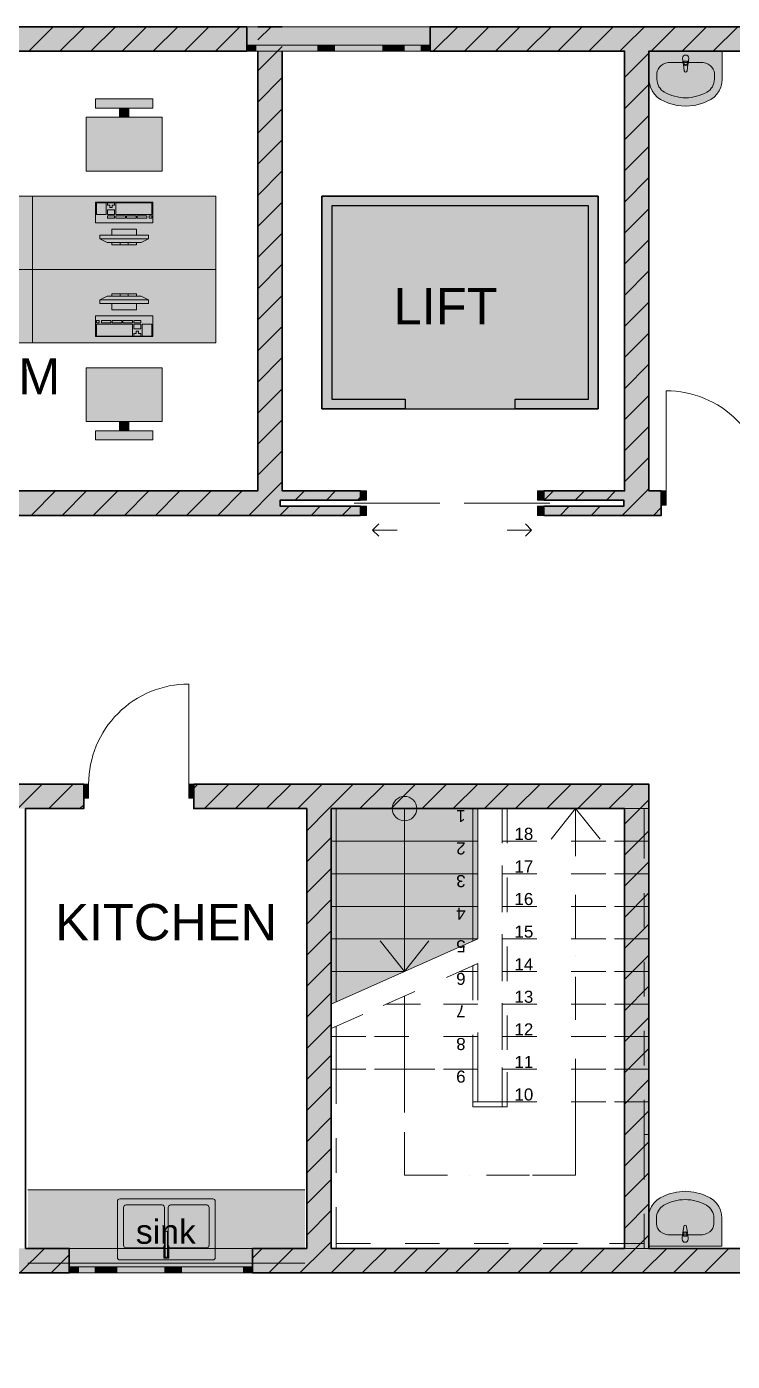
# Model space of a CAD drawing. Header units: millimetres. Extents: x 0.5 to 15.9, y 0.5 to 11.1.
# Drawn here: x 10.019 to 12.291, y 4.096 to 8.397 of the extents above; entities that cross this region are included whole.
import ezdxf

# ---------------------------------------------------------------- set-up
doc = ezdxf.new("R2010")
doc.units = ezdxf.units.MM
doc.layers.add('PDF_Geometry', color=7, linetype='Continuous', true_color=0x029e21)
doc.layers.add('PDF_Solid Fills', color=7, linetype='Continuous', true_color=0xffffff)
doc.layers.add('PDF_Text', color=7, linetype='Continuous')
doc.styles.add('PDF Arial-BoldMT', font='arial.ttf')
doc.styles.add('PDF ArialMT', font='arial.ttf')

msp = doc.modelspace()

# ---------------------------------------------------------------- hatches: boundary and pattern name
at = {"layer": 'PDF_Solid Fills', "transparency": 33554559}
for points in [[(9.758, 8.3376), (9.758, 8.3967), (10.7278, 8.3967), (10.7278, 8.3376), (10.7278, 8.3179), (9.758, 8.3179)], [(11.3184, 8.3179), (10.7278, 8.3179), (10.7278, 8.3376), (10.7278, 8.3967), (11.3184, 8.3967), (11.3184, 8.3376)], [(11.9445, 8.3967), (11.9445, 8.3179), (11.3184, 8.3179), (11.3184, 8.3376), (11.3184, 8.3967)], [(12.0232, 8.3179), (12.2594, 8.3179), (12.2594, 8.2277), (12.2583, 8.2145), (12.2549, 8.2016), (12.2494, 8.1896), (12.2419, 8.1788), (12.2327, 8.1695), (12.2221, 8.1622), (12.1964, 8.1504), (12.1693, 8.1432), (12.1413, 8.1408), (12.1134, 8.1432), (12.0862, 8.1504), (12.0605, 8.1622), (12.0499, 8.1695), (12.0407, 8.1788), (12.0332, 8.1896), (12.0277, 8.2016), (12.0243, 8.2145), (12.0232, 8.2277)], [(12.1315, 8.2954), (12.1343, 8.3023), (12.1413, 8.3052), (12.1483, 8.3023), (12.1511, 8.2954), (12.1496, 8.2788), (12.1483, 8.2751), (12.1457, 8.2543), (12.1442, 8.2515), (12.1413, 8.2504), (12.1384, 8.2515), (12.1369, 8.2543), (12.1343, 8.2751), (12.133, 8.2788)], [(10.4116, 7.7248), (10.4116, 7.7129), (10.388, 7.7011), (10.3722, 7.7011), (10.3722, 7.6933), (10.2935, 7.6933), (10.2935, 7.7011), (10.2777, 7.7011), (10.2541, 7.7129), (10.2541, 7.7248), (10.2935, 7.7248), (10.2935, 7.7444), (10.3722, 7.7444), (10.3722, 7.7248)], [(10.2541, 7.5043), (10.2541, 7.5161), (10.2777, 7.5279), (10.2935, 7.5279), (10.2935, 7.5358), (10.3722, 7.5358), (10.3722, 7.5279), (10.388, 7.5279), (10.4116, 7.5161), (10.4116, 7.5043), (10.3722, 7.5043), (10.3722, 7.4846), (10.2935, 7.4846), (10.2935, 7.5043)], [(9.3898, 6.8218), (9.3898, 6.8671), (9.3898, 6.9006), (11.0936, 6.9006), (11.0936, 6.871), (10.8357, 6.871), (10.8357, 6.8514), (11.0936, 6.8514), (11.0936, 6.8218)], [(11.6842, 6.9006), (12.0624, 6.9006), (12.0624, 6.8553), (12.0624, 6.8218), (11.6842, 6.8218), (11.6842, 6.8514), (11.9421, 6.8514), (11.9421, 6.871), (11.6842, 6.871)], [(9.497, 5.9557), (10.2028, 5.9557), (10.2028, 5.9104), (10.2028, 5.877), (9.497, 5.877), (9.497, 5.9222)], [(10.5571, 5.9557), (12.0232, 5.9557), (11.9445, 5.877), (10.5571, 5.877), (10.5571, 5.9104)], [(10.6183, 4.6194), (10.6239, 4.6171), (10.6262, 4.6115), (10.6262, 4.4304), (10.6239, 4.4249), (10.6183, 4.4225), (10.3191, 4.4225), (10.3135, 4.4249), (10.3112, 4.4304), (10.3112, 4.6115), (10.3135, 4.6171), (10.3191, 4.6194)], [(12.2578, 4.4667), (12.0216, 4.4667), (12.0216, 4.5569), (12.0227, 4.5701), (12.0261, 4.583), (12.0316, 4.595), (12.0391, 4.6058), (12.0483, 4.615), (12.0589, 4.6224), (12.0846, 4.6342), (12.1117, 4.6414), (12.1397, 4.6438), (12.1676, 4.6414), (12.1948, 4.6342), (12.2204, 4.6224), (12.2311, 4.615), (12.2403, 4.6058), (12.2478, 4.595), (12.2533, 4.583), (12.2567, 4.5701), (12.2578, 4.5569)], [(10.4722, 4.5123), (10.4722, 4.4343), (10.4712, 4.4319), (10.4687, 4.4308), (10.4662, 4.4319), (10.4652, 4.4343), (10.4652, 4.5123), (10.4662, 4.5147), (10.4687, 4.5158), (10.4712, 4.5148)], [(12.1495, 4.4892), (12.1466, 4.4823), (12.1397, 4.4794), (12.1327, 4.4823), (12.1298, 4.4892), (12.1314, 4.5057), (12.1327, 4.5095), (12.1353, 4.5303), (12.1368, 4.5331), (12.1397, 4.5342), (12.1426, 4.5331), (12.1441, 4.5303), (12.1467, 4.5095), (12.148, 4.5057)], [(10.1561, 4.4596), (10.1561, 4.4006), (10.1561, 4.3809), (9.6151, 4.3809), (9.6151, 4.4006), (9.6151, 4.4596)], [(10.1561, 4.3809), (10.1561, 4.4006), (10.1561, 4.4596), (10.7467, 4.4596), (10.7467, 4.4006), (10.7467, 4.3809)], [(10.4766, 4.4544), (10.4766, 4.4288), (10.4609, 4.4288), (10.4609, 4.4544), (10.4652, 4.4544), (10.4652, 4.4343), (10.4662, 4.4319), (10.4687, 4.4308), (10.4712, 4.4319), (10.4722, 4.4343), (10.4722, 4.4544)], [(13.1649, 4.4596), (13.2437, 4.3809), (10.7467, 4.3809), (10.7467, 4.4006), (10.7467, 4.4596)]]:
    msp.add_hatch(color=256, dxfattribs=at).paths.add_polyline_path(points)

# ---------------------------------------------------------------- linework, layer by layer
at = {"layer": 'PDF_Geometry', "color": 123, "lineweight": 18, "true_color": 0x71cebe}
msp.add_lwpolyline([(3.6373, 8.3967), (13.2437, 8.3967), (13.2437, 4.3809), (8.7555, 4.3809), (8.7555, 2.8848), (7.4169, 2.8848), (7.4169, 4.3809), (3.6373, 4.3809)], close=True, dxfattribs=at)
at = {"layer": 'PDF_Geometry', "color": 7, "lineweight": 35}
for points in [[(10.7278, 8.3967), (10.7278, 8.3376), (10.7278, 8.3179), (9.758, 8.3179), (9.758, 8.3376), (9.758, 8.3967)], [(10.9996, 4.4596), (10.9996, 5.877), (11.9445, 5.877), (11.9445, 4.4596)]]:
    msp.add_lwpolyline(points, close=True, dxfattribs=at)
at = {"layer": 'PDF_Geometry', "color": 21, "lineweight": 9, "true_color": 0xff9955}
for points in [[(10.1043, 8.3967), (10.0256, 8.3179)], [(10.2046, 8.3967), (10.1258, 8.3179)], [(10.3048, 8.3967), (10.226, 8.3179)], [(10.405, 8.3967), (10.3263, 8.3179)], [(10.5052, 8.3967), (10.4265, 8.3179)], [(10.6054, 8.3967), (10.5267, 8.3179)], [(10.7056, 8.3967), (10.6269, 8.3179)], [(10.7633, 8.3541), (10.8059, 8.3967)], [(11.4072, 8.3967), (11.3285, 8.3179)], [(11.5074, 8.3967), (11.4287, 8.3179)], [(11.6076, 8.3967), (11.5289, 8.3179)], [(11.7078, 8.3967), (11.6291, 8.3179)], [(11.8081, 8.3967), (11.7293, 8.3179)], [(11.9083, 8.3967), (11.8295, 8.3179)], [(12.0085, 8.3967), (11.9445, 8.3326), (11.9298, 8.3179)], [(12.03, 8.3179), (12.1087, 8.3967)], [(12.1302, 8.3179), (12.2089, 8.3967)], [(12.2304, 8.3179), (12.3092, 8.3967)], [(10.7278, 8.3186), (10.7271, 8.3179)], [(10.7633, 8.2539), (10.8421, 8.3327)], [(11.9445, 8.2324), (12.0232, 8.3111)], [(10.7633, 8.1537), (10.8421, 8.2324)], [(11.9445, 8.1322), (12.0232, 8.2109)], [(10.7633, 8.0535), (10.8421, 8.1322)], [(11.9445, 8.0319), (12.0232, 8.1107)], [(10.7633, 7.9533), (10.8421, 8.032)], [(11.9445, 7.9317), (12.0232, 8.0105)], [(10.7633, 7.853), (10.8421, 7.9318)], [(11.9445, 7.8315), (12.0232, 7.9102)], [(10.7633, 7.7528), (10.8421, 7.8316)], [(11.9445, 7.7313), (12.0232, 7.81)], [(10.7633, 7.6526), (10.8421, 7.7313)], [(11.9445, 7.6311), (12.0232, 7.7098)], [(10.7633, 7.5524), (10.8421, 7.6311)], [(11.9445, 7.5309), (12.0232, 7.6096)], [(10.7633, 7.4522), (10.8421, 7.5309)], [(11.9445, 7.4306), (12.0232, 7.5094)], [(10.7633, 7.3519), (10.8421, 7.4307)], [(11.9445, 7.3304), (12.0232, 7.4091)], [(10.7633, 7.2517), (10.8421, 7.3305)], [(11.9445, 7.2302), (12.0232, 7.3089)], [(10.7633, 7.1515), (10.8421, 7.2302)], [(11.9445, 7.1299), (12.0232, 7.2087)], [(10.7633, 7.0513), (10.8421, 7.13)], [(11.9445, 7.0298), (12.0232, 7.1085)], [(10.7633, 6.951), (10.8421, 7.0298)], [(11.9445, 6.9295), (12.0232, 7.0083)], [(10.8421, 6.9296), (10.8131, 6.9006), (10.7344, 6.8218)], [(10.1116, 6.9006), (10.0328, 6.8218)], [(10.2118, 6.9006), (10.133, 6.8218)], [(10.312, 6.9006), (10.2333, 6.8218)], [(10.4122, 6.9006), (10.3335, 6.8218)], [(10.5124, 6.9006), (10.4337, 6.8218)], [(10.6127, 6.9006), (10.5339, 6.8218)], [(10.7129, 6.9006), (10.6341, 6.8218)], [(10.9133, 6.9006), (10.8838, 6.871)], [(11.0135, 6.9006), (10.984, 6.871)], [(11.7151, 6.9006), (11.6856, 6.871)], [(11.8153, 6.9006), (11.7858, 6.871)], [(11.9155, 6.9006), (11.886, 6.871)], [(12.0232, 6.9081), (12.0158, 6.9006), (11.937, 6.8218)], [(10.8641, 6.8514), (10.8346, 6.8218)], [(10.9643, 6.8514), (10.9348, 6.8218)], [(11.0646, 6.8514), (11.035, 6.8218)], [(11.0936, 6.8805), (11.0843, 6.871)], [(11.7661, 6.8514), (11.7366, 6.8218)], [(11.8663, 6.8514), (11.8368, 6.8218)], [(12.0624, 6.8471), (12.0372, 6.8218)], [(9.9366, 5.8236), (9.9899, 5.877), (10.0687, 5.9557)], [(10.1689, 5.9557), (10.0902, 5.877)], [(10.5698, 5.9557), (10.5571, 5.943)], [(10.67, 5.9557), (10.5912, 5.877)], [(10.7702, 5.9557), (10.6915, 5.877)], [(10.8704, 5.9557), (10.7917, 5.877)], [(10.9706, 5.9557), (10.8919, 5.877)], [(10.9208, 5.8057), (10.9921, 5.877), (11.0709, 5.9557)], [(11.1711, 5.9557), (11.0923, 5.877)], [(11.2713, 5.9557), (11.1926, 5.877)], [(11.3715, 5.9557), (11.2928, 5.877)], [(11.4717, 5.9557), (11.393, 5.877)], [(11.572, 5.9557), (11.4932, 5.877)], [(11.6722, 5.9557), (11.5934, 5.877)], [(11.7724, 5.9557), (11.6937, 5.877)], [(11.8726, 5.9557), (11.7939, 5.877)], [(11.9728, 5.9557), (11.8941, 5.877)], [(12.0232, 5.9058), (11.9445, 5.8271)], [(10.2028, 5.8894), (10.1904, 5.877)], [(10.9208, 5.7055), (10.9996, 5.7842)], [(12.0232, 5.8056), (11.9445, 5.7269)], [(10.9208, 5.6052), (10.9996, 5.684)], [(12.0232, 5.7054), (11.9445, 5.6267)], [(12.0232, 5.6052), (11.9445, 5.5264)], [(10.9208, 5.505), (10.9996, 5.5838)], [(12.0232, 5.5049), (11.9445, 5.4262)], [(10.9208, 5.4048), (10.9996, 5.4835)], [(10.9208, 5.3046), (10.9996, 5.3833)], [(12.0232, 5.4047), (11.9445, 5.326)], [(12.0232, 5.3045), (11.9445, 5.2258)], [(10.9208, 5.2044), (10.9996, 5.2831)], [(12.0232, 5.2043), (11.9445, 5.1256)], [(10.9208, 5.1041), (10.9996, 5.1829)], [(10.9208, 5.0039), (10.9996, 5.0827)], [(12.0232, 5.1041), (11.9445, 5.0253)], [(12.0232, 5.0038), (11.9445, 4.9251)], [(10.9208, 4.9037), (10.9996, 4.9824)], [(12.0232, 4.9036), (11.9445, 4.8249)], [(10.9208, 4.8035), (10.9996, 4.8822)], [(10.9208, 4.7032), (10.9996, 4.782)], [(12.0232, 4.8034), (11.9445, 4.7247)], [(12.0232, 4.7032), (11.9445, 4.6245)], [(10.9208, 4.603), (10.9996, 4.6818)], [(12.0232, 4.603), (11.9445, 4.5242)], [(10.9208, 4.5028), (10.9996, 4.5816)], [(10.8991, 4.3809), (10.9779, 4.4596), (10.9996, 4.4813)], [(12.0232, 4.5028), (11.9801, 4.4596), (11.9013, 4.3809)], [(10.0759, 4.4596), (9.9972, 4.3809)], [(10.1561, 4.4396), (10.0974, 4.3809)], [(10.7774, 4.4596), (10.7467, 4.4288)], [(10.8776, 4.4596), (10.7989, 4.3809)], [(11.0781, 4.4596), (10.9994, 4.3809)], [(11.1783, 4.4596), (11.0996, 4.3809)], [(11.2785, 4.4596), (11.1998, 4.3809)], [(11.3787, 4.4596), (11.3, 4.3809)], [(11.479, 4.4596), (11.4002, 4.3809)], [(11.5792, 4.4596), (11.5005, 4.3809)], [(11.6794, 4.4596), (11.6007, 4.3809)], [(11.7796, 4.4596), (11.7009, 4.3809)], [(11.8798, 4.4596), (11.8011, 4.3809)], [(12.0803, 4.4596), (12.0015, 4.3809)], [(12.1805, 4.4596), (12.1018, 4.3809)], [(12.2808, 4.4596), (12.202, 4.3809)]]:
    msp.add_lwpolyline(points, dxfattribs=at)
at = {"layer": 'PDF_Geometry', "color": 30, "lineweight": 18, "true_color": 0xff6600}
for points in [[(10.7278, 8.3967), (11.3184, 8.3967)], [(10.7278, 8.3179), (11.3184, 8.3179)], [(10.7574, 8.3376), (10.957, 8.3376)], [(10.957, 8.3179), (10.7574, 8.3179)], [(11.0105, 8.3376), (11.1658, 8.3376)], [(11.1658, 8.3179), (11.0105, 8.3179)], [(11.2347, 8.3376), (11.2889, 8.3376)], [(11.2889, 8.3179), (11.2347, 8.3179)], [(11.0739, 6.8612), (11.3495, 6.8612)], [(11.7039, 6.8612), (11.4283, 6.8612)], [(11.133, 6.7746), (11.1527, 6.7943)], [(11.2117, 6.7746), (11.133, 6.7746), (11.1527, 6.7549)], [(11.5661, 6.7746), (11.6448, 6.7746), (11.6251, 6.7549)], [(11.6448, 6.7746), (11.6251, 6.7943)], [(10.7467, 4.4596), (10.1561, 4.4596)], [(10.1856, 4.4006), (10.2398, 4.4006)], [(10.3087, 4.4006), (10.464, 4.4006)], [(10.5175, 4.4006), (10.7171, 4.4006)], [(10.7467, 4.3809), (10.1561, 4.3809)], [(10.2398, 4.3809), (10.1856, 4.3809)], [(10.464, 4.3809), (10.3087, 4.3809)], [(10.7171, 4.3809), (10.5175, 4.3809)]]:
    msp.add_lwpolyline(points, dxfattribs=at)
at = {"layer": 'PDF_Geometry', "color": 7, "lineweight": 35}
for points in [[(10.8421, 8.3967), (10.7633, 8.3967)], [(12.0624, 6.8218), (11.6842, 6.8218), (11.6842, 6.8514), (11.9421, 6.8514), (11.9421, 6.871), (11.6842, 6.871), (11.6842, 6.9006), (11.9445, 6.9006), (11.9445, 8.3179), (11.3184, 8.3179), (11.3184, 8.3376), (11.3184, 8.3967), (11.9445, 8.3967), (12.0232, 8.3967), (12.4956, 8.3967)], [(9.3898, 6.8218), (9.3898, 6.8671), (9.3898, 6.8218), (9.4043, 6.8218), (9.3898, 6.8218), (11.0936, 6.8218), (11.0936, 6.8514), (10.8357, 6.8514), (10.8357, 6.871), (11.0936, 6.871), (11.0936, 6.9006), (10.8421, 6.9006), (10.8421, 8.3179)], [(10.7633, 8.3179), (10.7633, 6.9006), (9.3898, 6.9006), (9.4043, 6.9006), (9.3898, 6.9006), (9.3898, 6.8671), (9.3898, 6.9006)], [(10.7278, 8.3179), (10.7278, 8.3376)], [(11.3184, 8.3179), (11.3184, 8.3376)], [(12.5744, 7.9441), (12.5291, 7.9441), (12.5744, 7.9441), (12.5744, 7.9295), (12.5744, 7.9441), (12.5744, 7.8848), (13.1649, 7.8848), (13.1649, 8.3179), (12.5744, 8.3179), (12.5744, 8.2984), (12.5291, 8.2984), (12.4956, 8.2984), (12.4956, 8.3179), (12.0232, 8.3179), (12.0232, 6.9006), (12.0624, 6.9006), (12.0624, 6.8553), (12.0624, 6.8218), (12.0479, 6.8218), (12.0624, 6.8218), (12.0624, 6.8553), (12.0624, 6.9006), (12.0479, 6.9006), (12.0624, 6.9006)], [(11.0936, 6.871), (11.0936, 6.9006)], [(11.6842, 6.871), (11.6842, 6.9006)], [(11.0936, 6.8218), (11.0936, 6.8514)], [(11.6842, 6.8218), (11.6842, 6.8514)], [(9.497, 5.9557), (9.5115, 5.9557), (9.497, 5.9557), (9.497, 5.9222), (9.497, 5.9557), (10.2028, 5.9557), (10.1882, 5.9557), (10.2028, 5.9557), (10.2028, 5.9104), (10.2028, 5.877), (10.2028, 5.9104), (10.2028, 5.9557)], [(12.4956, 4.4895), (12.5291, 4.4895), (12.4956, 4.4895), (12.4956, 4.4749), (12.4956, 4.4895), (12.4956, 4.4596), (12.0232, 4.4596), (12.0232, 5.9557), (10.5571, 5.9557), (10.5717, 5.9557), (10.5571, 5.9557)], [(10.7467, 4.3809), (10.7467, 4.4006), (10.7467, 4.4596), (10.9208, 4.4596), (10.9208, 5.877), (10.5571, 5.877), (10.5717, 5.877), (10.5571, 5.877), (10.5571, 5.9104), (10.5571, 5.9557), (10.5571, 5.9104), (10.5571, 5.877)], [(9.6151, 4.4006), (9.6151, 4.3809), (10.1561, 4.3809), (10.1561, 4.4006), (10.1561, 4.4596), (10.0153, 4.4596), (10.0153, 5.877), (10.2028, 5.877), (10.1882, 5.877), (10.2028, 5.877)], [(12.5744, 4.4895), (12.5291, 4.4895), (12.5744, 4.4895), (12.5744, 4.4749), (12.5744, 4.4895), (12.5744, 4.4596), (13.1649, 4.4596), (13.1649, 4.518), (13.1846, 4.518), (13.2437, 4.518), (13.2437, 4.3809), (10.7467, 4.3809), (10.7467, 4.4006)], [(10.1561, 4.3809), (10.1561, 4.4006)]]:
    msp.add_lwpolyline(points, dxfattribs=at)
at = {"layer": 'PDF_Geometry', "color": 30, "lineweight": 20, "true_color": 0xff6600}
for points in [[(10.7278, 8.3376), (10.7574, 8.3376), (10.7574, 8.3179), (10.7278, 8.3179)], [(11.3184, 8.3179), (11.2889, 8.3179), (11.2889, 8.3376), (11.3184, 8.3376)], [(10.1561, 4.4006), (10.1856, 4.4006), (10.1856, 4.3809), (10.1561, 4.3809)], [(10.7467, 4.3809), (10.7171, 4.3809), (10.7171, 4.4006), (10.7467, 4.4006)]]:
    msp.add_lwpolyline(points, dxfattribs=at)
for points in [[(10.9837, 8.3179), (10.957, 8.3179), (10.957, 8.3376), (10.9837, 8.3376), (11.0105, 8.3376), (11.0105, 8.3179)], [(11.2003, 8.3179), (11.1658, 8.3179), (11.1658, 8.3376), (11.2003, 8.3376), (11.2347, 8.3376), (11.2347, 8.3179)], [(11.0936, 6.9006), (11.1133, 6.9006), (11.1133, 6.871), (11.0936, 6.871)], [(11.6842, 6.871), (11.6645, 6.871), (11.6645, 6.9006), (11.6842, 6.9006)], [(12.0624, 6.9006), (12.0782, 6.9006), (12.0782, 6.8553), (12.0624, 6.8553)], [(11.0936, 6.8514), (11.1133, 6.8514), (11.1133, 6.8218), (11.0936, 6.8218)], [(11.6842, 6.8218), (11.6645, 6.8218), (11.6645, 6.8514), (11.6842, 6.8514)], [(10.2028, 5.9104), (10.2185, 5.9104), (10.2185, 5.9557), (10.2028, 5.9557)], [(10.5571, 5.9557), (10.5413, 5.9557), (10.5413, 5.9104), (10.5571, 5.9104)], [(10.2742, 4.4006), (10.3087, 4.4006), (10.3087, 4.3809), (10.2742, 4.3809), (10.2398, 4.3809), (10.2398, 4.4006)], [(10.4907, 4.4006), (10.5175, 4.4006), (10.5175, 4.3809), (10.4907, 4.3809), (10.464, 4.3809), (10.464, 4.4006)]]:
    msp.add_lwpolyline(points, close=True, dxfattribs=at)
at = {"layer": 'PDF_Geometry', "color": 6, "lineweight": 20}
for points in [[(12.0232, 8.3179), (12.0232, 8.2277), (12.0243, 8.2145), (12.0277, 8.2016), (12.0332, 8.1896), (12.0407, 8.1788), (12.0499, 8.1695), (12.0605, 8.1622), (12.0862, 8.1504), (12.1134, 8.1432), (12.1413, 8.1408), (12.1693, 8.1432), (12.1964, 8.1504), (12.2221, 8.1622), (12.2327, 8.1695), (12.2419, 8.1788), (12.2494, 8.1896), (12.2549, 8.2016), (12.2583, 8.2145), (12.2594, 8.2277), (12.2594, 8.3179)], [(12.2578, 4.4667), (12.2578, 4.5569), (12.2567, 4.5701), (12.2533, 4.583), (12.2478, 4.595), (12.2403, 4.6058), (12.2311, 4.615), (12.2204, 4.6224), (12.1948, 4.6342), (12.1676, 4.6414), (12.1397, 4.6438), (12.1117, 4.6414), (12.0846, 4.6342), (12.0589, 4.6224), (12.0483, 4.615), (12.0391, 4.6058), (12.0316, 4.595), (12.0261, 4.583), (12.0227, 4.5701), (12.0216, 4.5569), (12.0216, 4.4667)]]:
    msp.add_lwpolyline(points, close=True, dxfattribs=at)
for points in [[(12.1369, 8.2543, 0.376737), (12.1413, 8.2504, 0.376738), (12.1457, 8.2543), (12.1483, 8.2751, 0.125713), (12.1496, 8.2788), (12.1511, 8.2954, 0.414152), (12.1413, 8.3052, 0.41415), (12.1315, 8.2954), (12.133, 8.2788, 0.125713), (12.1343, 8.2751)], [(12.1359, 8.2797), (12.1359, 8.2855), (12.1467, 8.2855), (12.1467, 8.2797, -0.413935), (12.1413, 8.2743, -0.413934)], [(12.1441, 4.5303, 0.376881), (12.1397, 4.5342, 0.38011), (12.1353, 4.5303), (12.1327, 4.5095, 0.117031), (12.1314, 4.5057), (12.1298, 4.4892, 0.413933), (12.1397, 4.4794, 0.413978), (12.1495, 4.4892), (12.148, 4.5057, 0.11666), (12.1467, 4.5095)], [(12.145, 4.5049), (12.145, 4.499), (12.1343, 4.499), (12.1343, 4.5049, -0.413563), (12.1397, 4.5103, -0.413599)]]:
    msp.add_lwpolyline(points, format="xyb", close=True, dxfattribs=at)
for points in [[(12.1881, 8.2816), (12.0945, 8.2816)], [(12.0489, 8.2458), (12.0489, 8.2277)], [(12.2337, 8.2458), (12.2337, 8.2277)], [(12.0472, 4.5388), (12.0472, 4.5569)], [(12.2321, 4.5388), (12.2321, 4.5569)], [(12.0929, 4.503), (12.1865, 4.503)]]:
    msp.add_lwpolyline(points, dxfattribs=at)
for points in [[(12.0727, 8.1858, 0.129782), (12.1412, 8.1676, 0.129785), (12.2098, 8.1858)], [(12.2082, 4.5988, 0.129729), (12.1396, 4.617, 0.129663), (12.0711, 4.5988)]]:
    msp.add_lwpolyline(points, format="xyb", dxfattribs=at)
at = {"layer": 'PDF_Geometry', "lineweight": 20}
for points in [[(10.2403, 8.1638), (10.2403, 8.1342), (10.4254, 8.1342), (10.4254, 8.1638)], [(10.3476, 8.1047), (10.3476, 8.1342), (10.3181, 8.1342), (10.3181, 8.1047)], [(10.2108, 7.9315), (10.4549, 7.9315), (10.4549, 8.1047), (10.2108, 8.1047)], [(9.447, 7.6145), (10.0376, 7.6145), (10.0376, 7.8508), (9.447, 7.8508)], [(10.0376, 7.6145), (10.6281, 7.6145), (10.6281, 7.8508), (10.0376, 7.8508)], [(10.4254, 7.7641), (10.4254, 7.8311), (10.2403, 7.8311), (10.2403, 7.7641)], [(10.275, 7.8292), (10.2442, 7.8292), (10.2442, 7.791), (10.275, 7.791)], [(10.302, 7.8292), (10.2789, 7.8292), (10.2789, 7.8215), (10.2866, 7.8215), (10.2866, 7.8139), (10.2943, 7.8139), (10.2943, 7.8215), (10.302, 7.8215)], [(10.4215, 7.8292), (10.3058, 7.8292), (10.3058, 7.791), (10.4215, 7.791)], [(10.302, 7.8063), (10.2789, 7.8063), (10.2789, 7.791), (10.302, 7.791)], [(10.302, 7.7872), (10.2789, 7.7872), (10.2789, 7.7795), (10.302, 7.7795)], [(10.3367, 7.7872), (10.3058, 7.7872), (10.3058, 7.7795), (10.3367, 7.7795)], [(10.3714, 7.7872), (10.3405, 7.7872), (10.3405, 7.7795), (10.3714, 7.7795)], [(10.4061, 7.7872), (10.3752, 7.7872), (10.3752, 7.7795), (10.4061, 7.7795)], [(10.4215, 7.7872), (10.4138, 7.7872), (10.4138, 7.7795), (10.4215, 7.7795)], [(10.3722, 7.7444), (10.2935, 7.7444), (10.2935, 7.7248), (10.3722, 7.7248)], [(10.4116, 7.7248), (10.2541, 7.7248), (10.2541, 7.7129), (10.4116, 7.7129)], [(10.3722, 7.7011), (10.2935, 7.7011), (10.2935, 7.6933), (10.3722, 7.6933)], [(10.0376, 7.6145), (10.0376, 7.3783), (9.447, 7.3783), (9.447, 7.6145)], [(10.6281, 7.6145), (10.6281, 7.3783), (10.0376, 7.3783), (10.0376, 7.6145)], [(10.2935, 7.5279), (10.3722, 7.5279), (10.3722, 7.5358), (10.2935, 7.5358)], [(10.2541, 7.5043), (10.4116, 7.5043), (10.4116, 7.5161), (10.2541, 7.5161)], [(10.2935, 7.4846), (10.3722, 7.4846), (10.3722, 7.5043), (10.2935, 7.5043)], [(10.2403, 7.4649), (10.2403, 7.398), (10.4254, 7.398), (10.4254, 7.4649)], [(10.2442, 7.4419), (10.2519, 7.4419), (10.2519, 7.4496), (10.2442, 7.4496)], [(10.2596, 7.4419), (10.2904, 7.4419), (10.2904, 7.4496), (10.2596, 7.4496)], [(10.2943, 7.4419), (10.3251, 7.4419), (10.3251, 7.4496), (10.2943, 7.4496)], [(10.329, 7.4419), (10.3598, 7.4419), (10.3598, 7.4496), (10.329, 7.4496)], [(10.3637, 7.4419), (10.3868, 7.4419), (10.3868, 7.4496), (10.3637, 7.4496)], [(10.2442, 7.3999), (10.3598, 7.3999), (10.3598, 7.4381), (10.2442, 7.4381)], [(10.3637, 7.4228), (10.3868, 7.4228), (10.3868, 7.4381), (10.3637, 7.4381)], [(10.3637, 7.3999), (10.3868, 7.3999), (10.3868, 7.4075), (10.3791, 7.4075), (10.3791, 7.4152), (10.3714, 7.4152), (10.3714, 7.4075), (10.3637, 7.4075)], [(10.3907, 7.3999), (10.4215, 7.3999), (10.4215, 7.4381), (10.3907, 7.4381)], [(10.4549, 7.2976), (10.4549, 7.1244), (10.2108, 7.1244), (10.2108, 7.2976)], [(10.3476, 7.0948), (10.3181, 7.0948), (10.3181, 7.1244), (10.3476, 7.1244)], [(10.2403, 7.0948), (10.4254, 7.0948), (10.4254, 7.0653), (10.2403, 7.0653)], [(10.4609, 4.4686), (10.4609, 4.4548), (10.4652, 4.4548), (10.4652, 4.4686)], [(10.4765, 4.4686), (10.4722, 4.4686), (10.4722, 4.4548), (10.4765, 4.4548)]]:
    msp.add_lwpolyline(points, close=True, dxfattribs=at)
at = {"layer": 'PDF_Geometry', "color": 216, "lineweight": 25, "true_color": 0x800080}
msp.add_lwpolyline([(11.2376, 7.1654), (10.9699, 7.1654), (10.9699, 7.8504), (11.8596, 7.8504), (11.8596, 7.1654), (11.8596, 7.8504), (10.9699, 7.8504), (10.9699, 7.1654), (11.8596, 7.1654), (11.5919, 7.1654), (11.5919, 7.1969), (11.8282, 7.1969), (11.8282, 7.8189), (11.0014, 7.8189), (11.0014, 7.1969), (11.2376, 7.1969)], close=True, dxfattribs=at)
at = {"layer": 'PDF_Geometry', "lineweight": 20}
for points in [[(10.4116, 7.7129), (10.388, 7.7011), (10.2777, 7.7011), (10.2541, 7.7129)], [(10.3197, 7.7011), (10.3197, 7.6933)], [(10.3459, 7.7011), (10.3459, 7.6933)], [(10.2541, 7.5161), (10.2777, 7.5279), (10.388, 7.5279), (10.4116, 7.5161)], [(10.3197, 7.5279), (10.3197, 7.5358)], [(10.3459, 7.5279), (10.3459, 7.5358)], [(10.9148, 4.6489), (10.0226, 4.6489)], [(10.4549, 4.5997), (10.4549, 4.5997)], [(10.5986, 4.5997), (10.5986, 4.5997)], [(10.9148, 4.4127), (10.0226, 4.4127)]]:
    msp.add_lwpolyline(points, dxfattribs=at)
at = {"layer": 'PDF_Geometry', "color": 30, "lineweight": 18, "true_color": 0xff6600}
for points in [[(12.0782, 6.9006), (12.0782, 7.2234, -0.414238), (12.401, 6.9006)], [(10.5413, 5.9557), (10.5413, 6.2785, 0.414238), (10.2185, 5.9557)]]:
    msp.add_lwpolyline(points, format="xyb", dxfattribs=at)
at = {"layer": 'PDF_Geometry', "color": 251, "lineweight": 9, "true_color": 0x6a6a6a}
msp.add_lwpolyline([(11.2358, 5.9163, 0.414379), (11.1964, 5.877, 0.413996), (11.2358, 5.8376, 0.413996), (11.2752, 5.877, 0.414379)], format="xyb", close=True, dxfattribs=at)
for points in [[(11.472, 5.877), (10.9996, 5.877), (10.9996, 5.247), (11.472, 5.457)], [(11.0153, 5.877), (11.0153, 5.254), (10.9996, 5.247), (10.9996, 5.877)], [(10.9996, 5.1683), (11.0153, 5.1753), (11.0153, 5.0371), (10.9996, 5.0371)], [(10.9996, 5.0371), (11.1107, 5.0371)], [(11.4563, 5.0371), (11.472, 5.0371), (11.472, 4.9321), (11.4563, 4.9321)], [(11.4563, 4.9163), (11.4563, 4.9321), (11.5507, 4.9321), (11.5507, 4.9163)], [(11.8841, 4.9321), (11.773, 4.9321)]]:
    msp.add_lwpolyline(points, close=True, dxfattribs=at)
for points in [[(11.472, 5.457), (11.472, 5.877), (11.4563, 5.877), (11.4563, 5.45), (11.472, 5.457), (10.9996, 5.457)], [(11.2358, 5.877), (11.2358, 5.352), (11.3145, 5.4505)], [(11.6619, 5.877), (11.5507, 5.877), (11.5507, 5.7658), (11.5507, 5.877), (11.5665, 5.877), (11.5665, 5.7658)], [(11.801, 5.877), (11.6898, 5.877)], [(11.8657, 5.7785), (11.787, 5.877), (11.7082, 5.7785)], [(11.787, 5.7238), (11.787, 5.7381), (11.787, 5.877)], [(12.0074, 5.716), (12.0074, 5.7658), (12.0074, 5.877), (12.0232, 5.877), (12.0232, 5.7658), (12.0232, 5.877), (11.9121, 5.877)], [(11.472, 5.772), (10.9996, 5.772)], [(11.5507, 5.772), (11.6619, 5.772)], [(11.773, 5.772), (11.8841, 5.772)], [(11.9121, 5.772), (12.0232, 5.772)], [(11.5507, 5.583), (11.5507, 5.6941)], [(12.0232, 5.5988), (12.0232, 5.7099)], [(11.472, 5.667), (10.9996, 5.667)], [(11.5507, 5.667), (11.6619, 5.667)], [(11.5507, 5.6547), (11.5507, 5.5436)], [(11.5665, 5.6547), (11.5665, 5.5436)], [(11.773, 5.667), (11.8841, 5.667)], [(11.787, 5.6682), (11.787, 5.6682)], [(11.9121, 5.667), (12.0232, 5.667)], [(12.0232, 5.6547), (12.0232, 5.5436)], [(11.787, 5.4599), (11.787, 5.5988)], [(12.0074, 5.4938), (12.0074, 5.6049)], [(11.472, 5.562), (10.9996, 5.562)], [(11.5507, 5.562), (11.6619, 5.562)], [(11.773, 5.562), (11.8841, 5.562)], [(11.9121, 5.562), (12.0232, 5.562)], [(11.5507, 5.3608), (11.5507, 5.4719)], [(12.0232, 5.3765), (12.0232, 5.4877)], [(11.157, 5.4505), (11.2358, 5.352), (10.9996, 5.352)], [(11.5507, 5.457), (11.6619, 5.457)], [(11.5507, 5.4325), (11.5507, 5.3214)], [(11.5665, 5.4325), (11.5665, 5.3214)], [(11.773, 5.457), (11.8841, 5.457)], [(11.9121, 5.457), (12.0232, 5.457)], [(12.0232, 5.4325), (12.0232, 5.3214)], [(11.472, 5.2593), (11.472, 5.2672), (11.472, 5.3783), (11.3705, 5.3332)], [(11.4563, 5.2593), (11.4563, 5.2602), (11.4563, 5.3713), (11.472, 5.3783), (11.472, 5.2672)], [(11.787, 5.4043), (11.787, 5.4043)], [(12.0074, 5.2716), (12.0074, 5.3827)], [(11.472, 5.352), (11.413, 5.352)], [(11.5507, 5.352), (11.6619, 5.352)], [(11.773, 5.352), (11.8841, 5.352)], [(11.787, 5.196), (11.787, 5.3349)], [(11.9121, 5.352), (12.0232, 5.352)], [(11.2689, 5.288), (11.1674, 5.2429)], [(11.2878, 5.247), (11.1767, 5.247)], [(11.2358, 5.2733), (11.2358, 5.0371), (11.2358, 4.8982)], [(11.472, 5.247), (11.3609, 5.247)], [(11.5507, 5.1386), (11.5507, 5.2497)], [(11.5507, 5.247), (11.6619, 5.247)], [(11.773, 5.247), (11.8841, 5.247)], [(11.9121, 5.247), (12.0232, 5.247)], [(12.0232, 5.1543), (12.0232, 5.2654)], [(11.1011, 5.2134), (10.9996, 5.1683), (10.9996, 5.0371), (10.9996, 4.926), (10.9996, 4.9041)], [(11.5507, 5.2103), (11.5507, 5.0992)], [(11.5665, 5.2103), (11.5665, 5.0992)], [(12.0232, 5.2103), (12.0232, 5.0992)], [(11.1107, 5.1421), (10.9996, 5.1421)], [(11.2498, 5.1421), (11.1387, 5.1421)], [(11.5507, 5.0432), (11.5507, 4.9321), (11.6619, 4.9321), (11.5507, 4.9321), (11.472, 4.9321), (11.472, 5.0371), (11.3609, 5.0371), (11.472, 5.0371), (11.472, 5.1482), (11.472, 5.156)], [(11.472, 5.1421), (11.3609, 5.1421)], [(11.472, 5.1482), (11.472, 5.0371), (11.4563, 5.0371), (11.4563, 5.1482)], [(11.5507, 5.1421), (11.6619, 5.1421)], [(11.773, 5.1421), (11.8841, 5.1421)], [(11.787, 5.1404), (11.787, 5.1404)], [(11.9121, 5.1421), (12.0232, 5.1421)], [(12.0074, 5.0493), (12.0074, 5.1604)], [(10.9996, 5.0371), (11.0153, 5.0371)], [(10.9996, 4.926), (10.9996, 5.0371)], [(11.0153, 5.0371), (11.0153, 4.926)], [(11.2498, 5.0371), (11.1387, 5.0371)], [(11.2218, 5.0371), (11.3329, 5.0371)], [(11.5507, 5.0371), (11.6619, 5.0371)], [(11.787, 5.071), (11.787, 4.9321), (11.787, 4.6958), (11.6481, 4.6958)], [(11.773, 5.0371), (11.8841, 5.0371)], [(12.0232, 4.821), (12.0232, 4.9321), (11.9121, 4.9321), (12.0232, 4.9321), (12.0232, 5.0432)], [(11.9121, 5.0371), (12.0232, 5.0371)], [(11.5665, 5.0275), (11.5665, 4.9163), (11.5507, 4.9163), (11.5507, 5.0275)], [(12.0232, 4.9881), (12.0232, 4.9382), (12.0232, 4.8271), (12.0074, 4.8271), (12.0232, 4.8271), (12.0232, 4.716)], [(12.0074, 4.6819), (12.0074, 4.716), (12.0074, 4.8271), (12.0074, 4.9382)], [(11.2358, 4.8347), (11.2358, 4.6958), (11.3747, 4.6958)], [(10.9996, 4.8149), (10.9996, 4.7037)], [(10.9996, 4.6819), (10.9996, 4.793)], [(11.0153, 4.8149), (11.0153, 4.7037)], [(12.0232, 4.6819), (12.0232, 4.793)], [(11.4441, 4.6958), (11.4441, 4.6958)], [(11.4997, 4.6958), (11.6386, 4.6958)], [(11.8885, 4.4596), (11.9121, 4.4596), (12.0232, 4.4596), (12.0232, 4.5708), (12.0232, 4.6049)], [(10.9996, 4.5926), (10.9996, 4.5708), (10.9996, 4.4596), (11.1107, 4.4596)], [(11.0153, 4.5926), (11.0153, 4.5708), (11.0153, 4.4596), (10.9996, 4.4596), (10.9996, 4.5708)], [(12.0232, 4.5708), (12.0232, 4.4596), (12.0074, 4.4596), (12.0074, 4.5708)], [(11.1264, 4.4596), (11.0153, 4.4596), (11.0153, 4.4754), (11.1264, 4.4754)], [(11.2375, 4.4754), (11.3487, 4.4754)], [(11.4598, 4.4754), (11.5709, 4.4754)], [(11.682, 4.4754), (11.7931, 4.4754)], [(11.8963, 4.4754), (12.0074, 4.4754), (12.0074, 4.4596), (11.8963, 4.4596)], [(11.2218, 4.4596), (11.3329, 4.4596)], [(11.3408, 4.4596), (11.2296, 4.4596)], [(11.444, 4.4596), (11.5551, 4.4596)], [(11.563, 4.4596), (11.4519, 4.4596)], [(11.6662, 4.4596), (11.7774, 4.4596)], [(11.7852, 4.4596), (11.6741, 4.4596)]]:
    msp.add_lwpolyline(points, dxfattribs=at)
at = {"layer": 'PDF_Geometry', "lineweight": 20}
for points in [[(10.3112, 4.4304, 0.412507), (10.3191, 4.4225), (10.6183, 4.4225, 0.414369), (10.6262, 4.4304), (10.6262, 4.6115, 0.41627), (10.6183, 4.6194), (10.3191, 4.6194, 0.41441), (10.3112, 4.6115)], [(10.3309, 4.4698, 0.412507), (10.3388, 4.4619), (10.4549, 4.4619, 0.414396), (10.4628, 4.4698), (10.4628, 4.5918, 0.416297), (10.4549, 4.5997), (10.3388, 4.5997, 0.41441), (10.3309, 4.5918)], [(10.4746, 4.4698, 0.412451), (10.4825, 4.4619), (10.5986, 4.4619, 0.414369), (10.6065, 4.4698), (10.6065, 4.5918, 0.41627), (10.5986, 4.5997), (10.4825, 4.5997, 0.414354), (10.4746, 4.5918)], [(10.4687, 4.5158, 0.412456), (10.4652, 4.5123), (10.4652, 4.4343), (10.4652, 4.4544), (10.4609, 4.4544), (10.4609, 4.4288), (10.4766, 4.4288), (10.4766, 4.4544), (10.4722, 4.4544), (10.4722, 4.4343), (10.4722, 4.5123, 0.416773)], [(10.4652, 4.4343, 0.412453), (10.4687, 4.4308, 0.41677), (10.4722, 4.4343, -0.41677), (10.4687, 4.4308, -0.412453)]]:
    msp.add_lwpolyline(points, format="xyb", close=True, dxfattribs=at)
at = {"layer": 'PDF_Geometry', "color": 6, "lineweight": 20}
for centre, radius, start, end in [((12.1413, 8.2795), 0.00822, 212.482, 270.2193), ((12.1413, 8.2796), 0.00827, 269.9738, 327.3246), ((12.1397, 4.5049), 0.00834, 89.8433, 146.8371), ((12.1397, 4.505), 0.00833, 33.1006, 89.955)]:
    msp.add_arc(centre, radius, start, end, dxfattribs=at)
for points in [[(12.0488, 8.2458), (12.0488, 8.2655), (12.0693, 8.2816), (12.0945, 8.2816)], [(12.188, 8.2816), (12.2132, 8.2816), (12.2337, 8.2655), (12.2337, 8.2458)], [(12.0727, 8.1858), (12.058, 8.1941), (12.0488, 8.2102), (12.0488, 8.2277)], [(12.2337, 8.2277), (12.2337, 8.2102), (12.2245, 8.1941), (12.2098, 8.1858)], [(12.0472, 4.5569), (12.0472, 4.5743), (12.0564, 4.5904), (12.0711, 4.5988)], [(12.2082, 4.5988), (12.2229, 4.5904), (12.2321, 4.5743), (12.2321, 4.5569)], [(12.0929, 4.503), (12.0676, 4.503), (12.0472, 4.5191), (12.0472, 4.5389)], [(12.232, 4.5389), (12.232, 4.5191), (12.2116, 4.503), (12.1863, 4.503)]]:
    msp.add_open_spline(points, degree=3, dxfattribs=at)
at = {"layer": 'PDF_Solid Fills', "lineweight": 0, "transparency": 33554559}
for points in [[(10.7633, 8.3967), (10.8421, 8.3967), (10.7633, 6.9006), (10.8421, 6.9006)], [(11.9445, 8.3967), (12.0232, 8.3967), (11.9445, 6.9006), (12.0232, 6.9006)], [(12.0232, 8.3967), (12.4956, 8.3967), (12.0232, 8.3179), (12.4956, 8.3179)], [(10.7278, 8.3376), (10.7574, 8.3376), (10.7278, 8.3179), (10.7574, 8.3179)], [(10.7574, 8.3376), (10.957, 8.3376), (10.7574, 8.3179), (10.957, 8.3179)], [(10.9837, 8.3179), (10.957, 8.3179), (10.9837, 8.3376), (10.957, 8.3376)], [(10.9837, 8.3376), (11.0105, 8.3376), (10.9837, 8.3179), (11.0105, 8.3179)], [(11.0105, 8.3376), (11.1658, 8.3376), (11.0105, 8.3179), (11.1658, 8.3179)], [(11.2003, 8.3179), (11.1658, 8.3179), (11.2003, 8.3376), (11.1658, 8.3376)], [(11.2003, 8.3376), (11.2347, 8.3376), (11.2003, 8.3179), (11.2347, 8.3179)], [(11.2347, 8.3376), (11.2889, 8.3376), (11.2347, 8.3179), (11.2889, 8.3179)], [(11.3184, 8.3179), (11.2889, 8.3179), (11.3184, 8.3376), (11.2889, 8.3376)], [(10.2403, 8.1638), (10.4254, 8.1638), (10.2403, 8.1342), (10.4254, 8.1342)], [(10.3476, 8.1047), (10.3181, 8.1047), (10.3476, 8.1342), (10.3181, 8.1342)], [(10.2108, 7.9315), (10.2108, 8.1047), (10.4549, 7.9315), (10.4549, 8.1047)], [(9.447, 7.6145), (9.447, 7.8508), (10.0376, 7.6145), (10.0376, 7.8508)], [(10.0376, 7.6145), (10.0376, 7.8508), (10.6281, 7.6145), (10.6281, 7.8508)], [(10.4254, 7.7641), (10.2403, 7.7641), (10.4254, 7.8311), (10.2403, 7.8311)], [(10.9699, 7.1654), (10.9699, 7.8504), (11.8596, 7.1654), (11.8596, 7.8504)], [(9.447, 7.6145), (10.0376, 7.6145), (9.447, 7.3783), (10.0376, 7.3783)], [(10.0376, 7.6145), (10.6281, 7.6145), (10.0376, 7.3783), (10.6281, 7.3783)], [(10.2403, 7.4649), (10.4254, 7.4649), (10.2403, 7.398), (10.4254, 7.398)], [(10.2108, 7.2976), (10.4549, 7.2976), (10.2108, 7.1244), (10.4549, 7.1244)], [(10.3476, 7.1244), (10.3476, 7.0948), (10.3181, 7.1244), (10.3181, 7.0948)], [(10.2403, 7.0653), (10.2403, 7.0948), (10.4254, 7.0653), (10.4254, 7.0948)], [(11.0936, 6.9006), (11.1133, 6.9006), (11.0936, 6.871), (11.1133, 6.871)], [(11.6842, 6.871), (11.6645, 6.871), (11.6842, 6.9006), (11.6645, 6.9006)], [(12.0624, 6.9006), (12.0782, 6.9006), (12.0624, 6.8553), (12.0782, 6.8553)], [(11.0936, 6.8514), (11.1133, 6.8514), (11.0936, 6.8218), (11.1133, 6.8218)], [(11.6842, 6.8218), (11.6645, 6.8218), (11.6842, 6.8514), (11.6645, 6.8514)], [(10.2028, 5.9104), (10.2028, 5.9557), (10.2185, 5.9104), (10.2185, 5.9557)], [(10.5571, 5.9557), (10.5571, 5.9104), (10.5413, 5.9557), (10.5413, 5.9104)], [(11.9445, 5.877), (12.0232, 5.9557), (11.9445, 4.4596), (12.0232, 4.4596)], [(10.9208, 5.877), (10.9996, 5.877), (10.9208, 4.4596), (10.9996, 4.4596)], [(11.472, 5.877), (11.472, 5.457), (10.9996, 5.877), (10.9996, 5.247)], [(10.9996, 5.877), (11.0153, 5.877), (10.9996, 5.247), (11.0153, 5.254)], [(11.4563, 5.877), (11.472, 5.877), (11.4563, 5.45), (11.472, 5.457)], [(10.9148, 4.6489), (10.9148, 4.4127), (10.0226, 4.6489), (10.0226, 4.4127)], [(10.4609, 4.4686), (10.4652, 4.4686), (10.4609, 4.4548), (10.4652, 4.4548)], [(10.4765, 4.4686), (10.4765, 4.4548), (10.4722, 4.4686), (10.4722, 4.4548)], [(10.1561, 4.4006), (10.1856, 4.4006), (10.1561, 4.3809), (10.1856, 4.3809)], [(10.2398, 4.3809), (10.1856, 4.3809), (10.2398, 4.4006), (10.1856, 4.4006)], [(10.2742, 4.3809), (10.2398, 4.3809), (10.2742, 4.4006), (10.2398, 4.4006)], [(10.2742, 4.4006), (10.3087, 4.4006), (10.2742, 4.3809), (10.3087, 4.3809)], [(10.464, 4.3809), (10.3087, 4.3809), (10.464, 4.4006), (10.3087, 4.4006)], [(10.4907, 4.3809), (10.464, 4.3809), (10.4907, 4.4006), (10.464, 4.4006)], [(10.4907, 4.4006), (10.5175, 4.4006), (10.4907, 4.3809), (10.5175, 4.3809)], [(10.7171, 4.3809), (10.5175, 4.3809), (10.7171, 4.4006), (10.5175, 4.4006)], [(10.7467, 4.3809), (10.7171, 4.3809), (10.7467, 4.4006), (10.7171, 4.4006)]]:
    msp.add_solid(points, dxfattribs=at)

# ---------------------------------------------------------------- texts
at = {"layer": 'PDF_Text', "color": 173, "true_color": 0x5555ff, "attachment_point": 4, "style": 'PDF Arial-BoldMT'}
for s, insert, char_height in [('LIFT', (11.2007, 7.4963), 0.11663), ('BOARD ROOM', (8.9958, 7.2692), 0.11663), ('KITCHEN', (10.1106, 5.5105), 0.11663), ('sink', (10.3705, 4.513), 0.07775)]:
    msp.add_mtext(s, dxfattribs=dict(at, insert=insert, char_height=char_height))
at = {"layer": 'PDF_Text', "color": 251, "true_color": 0x6a6a6a, "char_height": 0.0389, "attachment_point": 4, "rotation": 180, "style": 'PDF ArialMT'}
for s, insert in [('1', (11.4326, 5.8535)), ('2', (11.4326, 5.7486)), ('3', (11.4326, 5.6436)), ('4', (11.4326, 5.5386)), ('5', (11.4326, 5.4336)), ('6', (11.4326, 5.3286)), ('7', (11.4326, 5.2236)), ('8', (11.4326, 5.1186)), ('9', (11.4326, 5.0137))]:
    msp.add_mtext(s, dxfattribs=dict(at, insert=insert))
at = {"layer": 'PDF_Text', "color": 251, "true_color": 0x6a6a6a, "char_height": 0.03888, "attachment_point": 4, "style": 'PDF ArialMT'}
for s, insert in [('18', (11.5901, 5.7954)), ('17', (11.5901, 5.6904)), ('16', (11.5901, 5.5854)), ('15', (11.5901, 5.4805)), ('14', (11.5901, 5.3755)), ('13', (11.5901, 5.2705)), ('12', (11.5901, 5.1655)), ('11', (11.5901, 5.0605)), ('10', (11.5901, 4.9555))]:
    msp.add_mtext(s, dxfattribs=dict(at, insert=insert))

doc.saveas('drawing.dxf')
